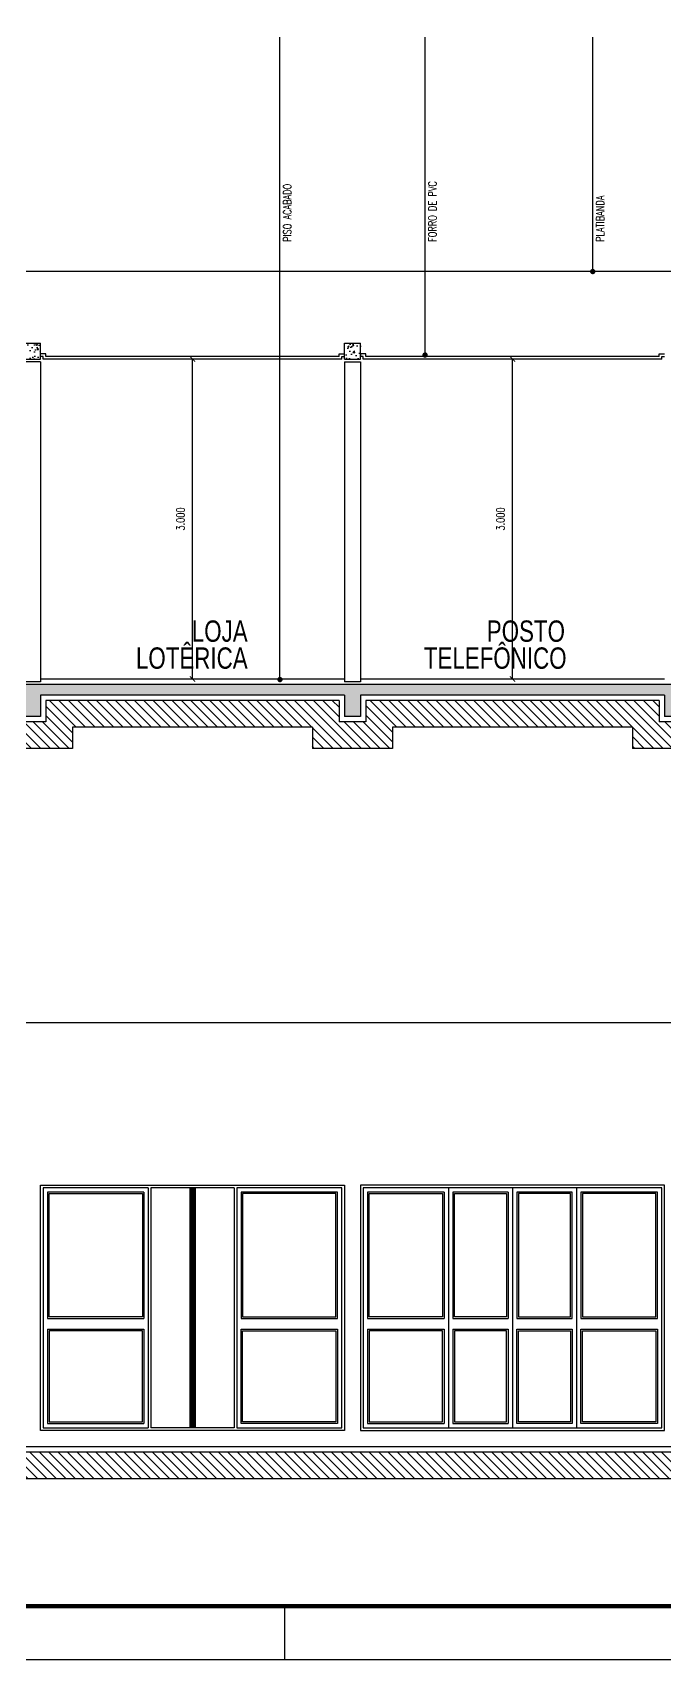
# Model space of a CAD drawing. Extents: x 231.8 to 328.5, y 64.7 to 125.7.
# Drawn here: x 242.7 to 248.63, y 97.18 to 112.43 of the extents above; entities that cross this region are included whole.
import ezdxf

# ---------------------------------------------------------------- set-up
doc = ezdxf.new("R2010")
doc.units = 0
doc.header["$LTSCALE"] = 0.1
doc.header["$MEASUREMENT"] = 0
doc.header["$PDMODE"] = 3
doc.layers.get('0').update_dxf_attribs({"linetype": 'CONTINUOUS'})
doc.layers.get('DEFPOINTS').update_dxf_attribs({"linetype": 'CONTINUOUS'})
for name, color, linetype in [('ALVENARIA', 5, 'CONTINUOUS'), ('ATERRO', 250, 'CONTINUOUS'), ('CONTRAPISO', 64, 'CONTINUOUS'), ('CONTRAPISO1', 7, 'CONTINUOUS'), ('COTAS', 1, 'CONTINUOUS'), ('ELEVAÇÃO', 70, 'CONTINUOUS'), ('ESQUADRIA', 250, 'CONTINUOUS'), ('FORRO_PVC', 251, 'CONTINUOUS'), ('INDIC', 1, 'CONTINUOUS'), ('PISO', 250, 'CONTINUOUS'), ('PRANCHA', 15, 'CONTINUOUS'), ('TEXTO_AMBIENTE', 250, 'CONTINUOUS'), ('TEXTO_PISO_ÁREA', 1, 'CONTINUOUS'), ('VIDRO', 140, 'CONTINUOUS'), ('VISTA_CORTE', 2, 'CONTINUOUS')]:
    doc.layers.add(name, color=color, linetype=linetype)
doc.styles.add('STYLE1', font='romans.shx', dxfattribs={"width": 0.75, "height": 0.075})
doc.styles.add('STYLE3', font='arial.ttf', dxfattribs={"width": 0.75, "height": 0.2})
doc.dimstyles.get("Standard").update_dxf_attribs({"dimtxt": 0.18, "dimasz": 0.18, "dimexe": 0.18, "dimexo": 0.0625, "dimgap": 0.09, "dimtad": 0, "dimtih": 1, "dimtoh": 1, "dimdec": 4, "dimzin": 0, "dimdsep": 46, "dimtxsty": 'Standard', "dimcen": 0.09, "dimadec": 0, "dimazin": 0, "dimtfac": 1, "dimtdec": 4, "dimtofl": 0, "dimtmove": 0, "dimatfit": 3, "dimfxl": 1, "dimtolj": 1, "dimtzin": 0, "dimarcsym": 0})
pattern_1 = [(130, (465.72951, 14.64419), (-0.143452037, -0.012550427), [0.015, -0.165]), (185, (465.7295, 14.64419), (0.02775027, 0.15043843), [0.012, -0.132]), (79.5486, (465.71755, 14.64314), (-0.11570188, 0.13788791), [0.01274804, -0.14022842]), (133.8158, (465.7295, 14.68419), (-0.21344821, -0.0331038), [0.0225, -0.2475]), (83.3644, (465.71172, 14.68143), (-0.18693254, 0.19482357), [0.01912206, -0.2103426]), (188.8158, (465.7295, 14.68419), (-0.18693239, 0.19482372), [0.018, -0.198]), (159, (465.70951, 14.67419), (-0.11938141, -0.08052378), [0.015, -0.165]), (214, (465.7095, 14.67419), (-0.04866307, 0.14503001), [0.012, -0.132]), (108.5486, (465.69956, 14.66747), (-0.168044526, 0.0645061), [0.01274804, -0.14022842]), (142.5, (465.729507, 14.644185), (-0.002431971, 0.066578771), [0, -0.1304, 0, -0.134, 0, -0.1325]), (172.5, (465.72951, 14.644185), (-0.052613907, 0.078882342), [0, -0.0764, 0, -0.1274, 0, -0.0505]), (212.5, (465.774107, 14.644185), (-0.106764487, -0.004510974), [0, -0.05, 0, -0.156, 0, -0.207]), (222.5, (465.79411, 14.644185), (-0.116637234, 0.020020996), [0, -0.065, 0, -0.1036, 0, -0.147])]
pattern_2 = [(50, (0, 0), (0.143452037, -0.012550427), [0.015, -0.165]), (355, (0, 0), (-0.02775027, 0.15043843), [0.012, -0.132]), (100.4514, (0.01195, -0.00105), (0.115701876, 0.13788791), [0.01274804, -0.14022842]), (46.1842, (0, 0.04), (0.21344821, -0.0331038), [0.0225, -0.2475]), (96.6356, (0.01779, 0.03724), (0.18693254, 0.19482357), [0.01912206, -0.2103426]), (351.1842, (0, 0.04), (0.18693239, 0.19482372), [0.018, -0.198]), (21, (0.02, 0.03), (0.11938141, -0.08052378), [0.015, -0.165]), (326, (0.02, 0.03), (0.04866307, 0.14503001), [0.012, -0.132]), (71.4514, (0.02995, 0.02329), (0.168044526, 0.0645061), [0.01274804, -0.14022842]), (37.5, (0, 0), (0.002431971, 0.066578771), [0, -0.1304, 0, -0.134, 0, -0.1325]), (7.5, (0, 0), (0.052613907, 0.078882342), [0, -0.0764, 0, -0.1274, 0, -0.0505]), (327.5, (-0.0446, 0), (0.106764487, -0.004510974), [0, -0.05, 0, -0.156, 0, -0.207]), (317.5, (-0.0646, 0), (0.116637234, 0.020020996), [0, -0.065, 0, -0.1036, 0, -0.147])]

# ---------------------------------------------------------------- blocks, each defined once
blk = doc.blocks.new('_ARCHTICK')
at = {"color": 0, "linetype": 'ByBlock', "const_width": 0.15}
blk.add_lwpolyline([(-0.5, -0.5), (0.5, 0.5)], dxfattribs=at)
blk = doc.blocks.new('*D72')
at = {"color": 1, "linetype": 'ByBlock'}
blk.add_line((244.204, 106.366), (244.204, 109.366), dxfattribs=at)
at = {"layer": 'DEFPOINTS', "color": 0, "linetype": 'ByBlock'}
for p in [(244.204, 109.366), (244.204, 109.366), (244.204, 106.366)]:
    blk.add_point(p, dxfattribs=at)
at = {"color": 1, "linetype": 'ByBlock', "xscale": 0.05, "yscale": 0.05, "zscale": 0.05}
for p, rotation in [((244.204, 109.366), 90), ((244.204, 106.366), 270)]:
    blk.add_blockref('_ARCHTICK', p, dxfattribs=dict(at, rotation=rotation))
at = {"color": 60, "linetype": 'ByBlock', "insert": (244.092, 107.866), "char_height": 0.075, "attachment_point": 5, "rotation": 90, "style": 'STYLE1'}
blk.add_mtext('\\A1;3.000', dxfattribs=at)
blk = doc.blocks.new('*D71')
at = {"color": 1, "linetype": 'ByBlock'}
blk.add_line((247.204, 106.366), (247.204, 109.366), dxfattribs=at)
at = {"layer": 'DEFPOINTS', "color": 0, "linetype": 'ByBlock'}
for p in [(247.204, 109.366), (247.204, 109.366), (247.204, 106.366)]:
    blk.add_point(p, dxfattribs=at)
at = {"color": 1, "linetype": 'ByBlock', "xscale": 0.05, "yscale": 0.05, "zscale": 0.05}
for p, rotation in [((247.204, 109.366), 90), ((247.204, 106.366), 270)]:
    blk.add_blockref('_ARCHTICK', p, dxfattribs=dict(at, rotation=rotation))
at = {"color": 60, "linetype": 'ByBlock', "insert": (247.092, 107.866), "char_height": 0.075, "attachment_point": 5, "rotation": 90, "style": 'STYLE1'}
blk.add_mtext('\\A1;3.000', dxfattribs=at)

msp = doc.modelspace()

# ---------------------------------------------------------------- hatches: boundary and pattern name
at = {"layer": 'ATERRO'}
h = msp.add_hatch(dxfattribs=at)
h.set_pattern_fill('ANSI31', color=256, scale=0.5, style=0)
h.set_pattern_definition([(135, (465.729507, 14.644185), (0.044194174, 0.044194174), [])])
h.paths.add_polyline_path([(242.3291, 105.9155), (239.2791, 105.9155), (239.2791, 105.7155), (238.5291, 105.7155), (238.5291, 105.9155), (235.4791, 105.9155), (235.4791, 105.7155), (234.7291, 105.7155), (234.7291, 106.0655), (233.9791, 106.0655), (233.9791, 106.3155), (234.9791, 106.3155), (234.9791, 105.9655), (235.2291, 105.9655), (235.2291, 106.1655), (238.7791, 106.1655), (238.7791, 105.9655), (239.0291, 105.9655), (239.0291, 106.1655), (242.5791, 106.1655), (242.5791, 105.9655), (242.8291, 105.9655), (242.8291, 106.1655), (245.5791, 106.1655), (245.5791, 105.9655), (245.8291, 105.9655), (245.8291, 106.1655), (248.5791, 106.1655), (248.5791, 105.9655), (248.8291, 105.9655), (248.8291, 106.1655), (251.5791, 106.1655), (251.5791, 105.9655), (251.8291, 105.9655), (251.8291, 106.3155), (252.8291, 106.3155), (252.8291, 106.0655), (252.0791, 106.0655), (252.0791, 105.7155), (251.3291, 105.7155), (251.3291, 105.9155), (249.0791, 105.9155), (249.0791, 105.7155), (248.3291, 105.7155), (248.3291, 105.9155), (246.0791, 105.9155), (246.0791, 105.7155), (245.3291, 105.7155), (245.3291, 105.9155), (243.0791, 105.9155), (243.0791, 105.7155), (242.3291, 105.7155)])
h = msp.add_hatch(dxfattribs=at)
h.set_pattern_fill('ANSI31', color=256, scale=0.5, style=0)
h.set_pattern_definition([(135, (462.47073, 15.976734), (0.044194174, 0.044194174), [])])
h.paths.add_polyline_path([(234.0291, 99.1225), (234.0291, 98.8725), (252.7791, 98.8725), (252.7791, 99.1225)])
at = {"layer": 'CONTRAPISO1'}
h = msp.add_hatch(dxfattribs=at)
h.set_pattern_fill('AR-CONC', color=256, scale=0.02, style=0)
h.set_pattern_definition(pattern_2)
h.paths.add_polyline_path([(242.7791, 109.5155), (242.6291, 109.5155), (242.6291, 109.3655), (242.7791, 109.3655)])
h = msp.add_hatch(dxfattribs=at)
h.set_pattern_fill('AR-CONC', color=256, scale=0.02, style=0)
h.set_pattern_definition(pattern_2)
h.paths.add_polyline_path([(245.7791, 109.5155), (245.6291, 109.5155), (245.6291, 109.3655), (245.7791, 109.3655)])
h = msp.add_hatch(dxfattribs=at)
h.set_pattern_fill('AR-CONC', color=256, scale=0.02, style=0)
h.set_pattern_definition(pattern_1)
h.paths.add_polyline_path([(242.6291, 106.2155), (238.9791, 106.2155), (238.9791, 106.0155), (238.8291, 106.0155), (238.8291, 106.2155), (235.1791, 106.2155), (235.1791, 106.0155), (235.0291, 106.0155), (235.0291, 106.3155), (243.4041, 106.3155), (243.4041, 106.2155), (242.7791, 106.2155), (242.7791, 106.0155), (242.6291, 106.0155)])
h = msp.add_hatch(dxfattribs=at)
h.set_pattern_fill('AR-CONC', color=256, scale=0.02, style=0)
h.set_pattern_definition(pattern_1)
h.paths.add_polyline_path([(243.4041, 106.3155), (247.7358, 106.3155), (247.7358, 106.2155), (245.7791, 106.2155), (245.7791, 106.0155), (245.6291, 106.0155), (245.6291, 106.2155), (243.4041, 106.2155)])
h = msp.add_hatch(dxfattribs=at)
h.set_pattern_fill('AR-CONC', color=256, scale=0.02, style=0)
h.set_pattern_definition(pattern_1)
h.paths.add_polyline_path([(248.6291, 106.2155), (247.7358, 106.2155), (247.7358, 106.3155), (251.7791, 106.3155), (251.7791, 106.0155), (251.6291, 106.0155), (251.6291, 106.2155), (248.7791, 106.2155), (248.7791, 106.0155), (248.6291, 106.0155)])

# ---------------------------------------------------------------- linework, layer by layer
msp.add_line((244.2052, 99.3475), (244.2027, 99.3475))
at = {"layer": 'ALVENARIA'}
for p, q in [((242.7791, 109.3405), (242.6291, 109.3405)), ((242.7791, 109.3405), (242.7791, 106.3405)), ((245.6291, 109.3405), (245.6291, 106.3405)), ((245.6291, 109.3405), (245.7791, 109.3405)), ((245.7791, 109.3405), (245.7791, 106.3405)), ((242.7791, 106.3405), (242.6291, 106.3405)), ((245.7791, 106.3405), (245.6291, 106.3405))]:
    msp.add_line(p, q, dxfattribs=at)
at = {"layer": 'ATERRO'}
for p, q in [((242.8291, 106.1655), (242.8291, 105.9655)), ((245.5791, 106.1655), (242.8291, 106.1655)), ((245.5791, 106.1655), (245.5791, 105.9655)), ((245.8291, 106.1655), (245.8291, 105.9655)), ((248.5791, 106.1655), (245.8291, 106.1655)), ((248.5791, 106.1655), (248.5791, 105.9655)), ((242.8291, 105.9655), (242.5791, 105.9655)), ((243.0791, 105.9155), (243.0791, 105.7155)), ((245.3291, 105.9155), (243.0791, 105.9155)), ((245.3291, 105.9155), (245.3291, 105.7155)), ((245.8291, 105.9655), (245.5791, 105.9655)), ((246.0791, 105.9155), (246.0791, 105.7155)), ((248.3291, 105.9155), (246.0791, 105.9155)), ((248.3291, 105.9155), (248.3291, 105.7155)), ((248.8291, 105.9655), (248.5791, 105.9655)), ((243.0791, 105.7155), (242.3291, 105.7155)), ((246.0791, 105.7155), (245.3291, 105.7155)), ((249.0791, 105.7155), (248.3291, 105.7155)), ((234.0291, 99.1225), (252.7791, 99.1225)), ((234.0291, 98.8725), (252.7791, 98.8725))]:
    msp.add_line(p, q, dxfattribs=at)
at = {"layer": 'CONTRAPISO'}
for p, q in [((242.6291, 109.5155), (242.7791, 109.5155)), ((242.7791, 109.3655), (242.7791, 109.5155)), ((245.6291, 109.3655), (245.6291, 109.5155)), ((245.6291, 109.5155), (245.7791, 109.5155)), ((245.7791, 109.3655), (245.7791, 109.5155)), ((242.6291, 109.3655), (242.7791, 109.3655)), ((245.6291, 109.3655), (245.7791, 109.3655)), ((251.7791, 106.3155), (235.0291, 106.3155)), ((245.6291, 106.2155), (242.7791, 106.2155)), ((242.7791, 106.2155), (242.7791, 106.0155)), ((245.6291, 106.2155), (245.6291, 106.0155)), ((245.7791, 106.2155), (245.7791, 106.0155)), ((248.6291, 106.2155), (245.7791, 106.2155)), ((248.6291, 106.2155), (248.6291, 106.0155)), ((242.7791, 106.0155), (242.6291, 106.0155)), ((245.7791, 106.0155), (245.6291, 106.0155)), ((248.7791, 106.0155), (248.6291, 106.0155))]:
    msp.add_line(p, q, dxfattribs=at)
at = {"layer": 'ELEVAÇÃO'}
for p, q in [((251.7791, 103.1425), (235.0291, 103.1425)), ((242.7791, 101.6225), (245.6291, 101.6225)), ((242.7791, 99.3225), (242.7791, 101.6225)), ((245.6291, 101.6225), (245.6291, 99.3225)), ((245.7791, 101.6225), (245.7791, 99.3225)), ((248.6291, 101.6225), (245.7791, 101.6225)), ((248.6291, 99.3225), (248.6291, 101.6225)), ((245.6291, 99.3225), (242.7791, 99.3225)), ((245.7791, 99.3225), (248.6291, 99.3225)), ((235.0291, 99.1725), (251.7791, 99.1725))]:
    msp.add_line(p, q, dxfattribs=at)
at = {"layer": 'ESQUADRIA'}
for p, q in [((243.7889, 101.5975), (242.8041, 101.5975)), ((242.8041, 101.5975), (242.8041, 99.3475)), ((243.7889, 101.5975), (243.7889, 99.3475)), ((244.1777, 101.5975), (244.1777, 99.3475)), ((244.1785, 101.5975), (244.1785, 99.3475)), ((244.1793, 101.5975), (244.1793, 99.3475)), ((244.1806, 101.5975), (244.1806, 99.3475)), ((244.1831, 101.5975), (244.1831, 99.3475)), ((244.1879, 101.5975), (244.1879, 99.3475)), ((244.195, 101.5975), (244.195, 99.3475)), ((244.2128, 101.5975), (244.2128, 99.3475)), ((244.2199, 101.5975), (244.2199, 99.3475)), ((244.2247, 101.5975), (244.2247, 99.3475)), ((244.2272, 101.5975), (244.2272, 99.3475)), ((244.2285, 101.5975), (244.2285, 99.3475)), ((244.2293, 101.5975), (244.2293, 99.3475)), ((244.2302, 101.5975), (244.2302, 99.3475)), ((245.6041, 101.5975), (244.6189, 101.5975)), ((244.6189, 101.5975), (244.6189, 99.3475)), ((245.6041, 99.3475), (245.6041, 101.5975)), ((245.8041, 101.5975), (245.8041, 99.3475)), ((248.6041, 101.5975), (245.8041, 101.5975)), ((246.6041, 101.5975), (246.6041, 99.3475)), ((247.2041, 101.5975), (247.2041, 99.3475)), ((247.8041, 101.5975), (247.8041, 99.3475)), ((248.6041, 99.3475), (248.6041, 101.5975)), ((243.7489, 101.5575), (242.8441, 101.5575)), ((242.8441, 101.5575), (242.8441, 100.3725)), ((243.7489, 101.5575), (243.7489, 100.3725)), ((245.5641, 101.5575), (244.6589, 101.5575)), ((244.6589, 101.5575), (244.6589, 100.3725)), ((245.5641, 100.3725), (245.5641, 101.5575)), ((246.5641, 101.5575), (245.8441, 101.5575)), ((245.8441, 101.5575), (245.8441, 100.3725)), ((246.5641, 101.5575), (246.5641, 100.3725)), ((247.1641, 101.5575), (246.6441, 101.5575)), ((246.6441, 101.5575), (246.6441, 100.3725)), ((247.1641, 101.5575), (247.1641, 100.3725)), ((247.7641, 101.5575), (247.2441, 101.5575)), ((247.2441, 101.5575), (247.2441, 100.3725)), ((247.7641, 100.3725), (247.7641, 101.5575)), ((248.5641, 101.5575), (247.8441, 101.5575)), ((247.8441, 101.5575), (247.8441, 100.3725)), ((248.5641, 100.3725), (248.5641, 101.5575)), ((242.8441, 100.3725), (243.7489, 100.3725)), ((244.6589, 100.3725), (245.5641, 100.3725)), ((245.8441, 100.3725), (246.5641, 100.3725)), ((246.6441, 100.3725), (247.1641, 100.3725)), ((247.2441, 100.3725), (247.7641, 100.3725)), ((247.8441, 100.3725), (248.5641, 100.3725)), ((242.8441, 100.2725), (243.7489, 100.2725)), ((242.8441, 100.2725), (242.8441, 99.3875)), ((243.7489, 100.2725), (243.7489, 99.3875)), ((244.6589, 99.3875), (244.6589, 100.2725)), ((244.6589, 100.2725), (245.5641, 100.2725)), ((245.5641, 100.2725), (245.5641, 99.3875)), ((245.8441, 100.2725), (245.8441, 99.3875)), ((245.8441, 100.2725), (246.5641, 100.2725)), ((246.5641, 100.2725), (246.5641, 99.3875)), ((246.6441, 100.2725), (247.1641, 100.2725)), ((246.6441, 100.2725), (246.6441, 99.3875)), ((247.1641, 100.2725), (247.1641, 99.3875)), ((247.2441, 100.2725), (247.7641, 100.2725)), ((247.2441, 99.3875), (247.2441, 100.2725)), ((247.7641, 100.2725), (247.7641, 99.3875)), ((247.8441, 100.2725), (248.5641, 100.2725)), ((247.8441, 99.3875), (247.8441, 100.2725)), ((248.5641, 100.2725), (248.5641, 99.3875)), ((242.8041, 99.3475), (243.7889, 99.3475)), ((242.8441, 99.3875), (243.7489, 99.3875)), ((244.6189, 99.3475), (245.6041, 99.3475)), ((245.5641, 99.3875), (244.6589, 99.3875)), ((245.8041, 99.3475), (248.6041, 99.3475)), ((245.8441, 99.3875), (246.5641, 99.3875)), ((246.6441, 99.3875), (247.1641, 99.3875)), ((247.7641, 99.3875), (247.2441, 99.3875)), ((248.5641, 99.3875), (247.8441, 99.3875))]:
    msp.add_line(p, q, dxfattribs=at)
at = {"layer": 'FORRO_PVC'}
for p, q in [((242.8291, 109.4155), (242.7791, 109.4155)), ((242.8041, 109.3905), (242.7791, 109.3905)), ((242.8041, 109.3655), (242.8041, 109.3905)), ((245.6041, 109.3655), (242.8041, 109.3655)), ((242.8291, 109.3905), (242.8291, 109.4155)), ((245.5791, 109.3905), (242.8291, 109.3905)), ((245.5791, 109.4155), (245.6291, 109.4155)), ((245.5791, 109.3905), (245.5791, 109.4155)), ((245.6041, 109.3905), (245.6291, 109.3905)), ((245.6041, 109.3655), (245.6041, 109.3905)), ((245.8291, 109.4155), (245.7791, 109.4155)), ((245.8041, 109.3905), (245.7791, 109.3905)), ((245.8041, 109.3655), (245.8041, 109.3905)), ((248.6041, 109.3655), (245.8041, 109.3655)), ((245.8291, 109.3905), (245.8291, 109.4155)), ((248.5791, 109.3905), (245.8291, 109.3905)), ((248.5791, 109.4155), (248.6291, 109.4155)), ((248.5791, 109.3905), (248.5791, 109.4155)), ((248.6041, 109.3905), (248.6291, 109.3905)), ((248.6041, 109.3655), (248.6041, 109.3905))]:
    msp.add_line(p, q, dxfattribs=at)
at = {"layer": 'INDIC'}
for p, q in [((245.0243, 106.361), (245.0243, 112.3814)), ((246.3844, 109.403), (246.3844, 112.3814)), ((247.9567, 110.1855), (247.9567, 112.3814))]:
    msp.add_line(p, q, dxfattribs=at)
at = {"layer": 'INDIC', "const_width": 0.025}
for points in [[(247.9692, 110.1855, -1), (247.9442, 110.1855, -1)], [(246.3969, 109.403, -1), (246.3719, 109.403, -1)], [(245.0368, 106.361, -1), (245.0118, 106.361, -1)]]:
    msp.add_lwpolyline(points, format="xyb", close=True, dxfattribs=at)
at = {"layer": 'PISO'}
for p, q in [((245.6291, 106.3655), (242.7791, 106.3655)), ((248.6291, 106.3655), (245.7791, 106.3655))]:
    msp.add_line(p, q, dxfattribs=at)
at = {"layer": 'PRANCHA', "color": 250}
for p, q in [((245.0677, 97.6761), (245.0677, 97.1761)), ((231.8177, 97.1761), (273.5677, 97.1761))]:
    msp.add_line(p, q, dxfattribs=at)
at = {"layer": 'PRANCHA', "color": 250, "const_width": 0.04}
msp.add_lwpolyline([(273.0677, 125.1761), (233.0677, 125.1761), (233.0677, 97.6761), (273.0677, 97.6761), (273.0677, 125.1761)], dxfattribs=at)
at = {"layer": 'VIDRO'}
for p, q in [((243.8139, 101.5975), (243.8139, 99.3475)), ((244.5939, 101.5975), (243.8139, 101.5975)), ((244.2027, 101.5975), (244.2027, 99.3475)), ((244.2052, 101.5975), (244.2052, 99.3475)), ((244.5939, 101.5975), (244.5939, 99.3475)), ((242.8591, 101.5425), (243.7339, 101.5425)), ((242.8591, 100.3875), (242.8591, 101.5425)), ((243.7339, 101.5425), (243.7339, 100.3875)), ((245.5491, 101.5425), (244.6739, 101.5425)), ((244.6739, 101.5425), (244.6739, 100.3875)), ((245.5491, 100.3875), (245.5491, 101.5425)), ((245.8591, 101.5425), (246.5491, 101.5425)), ((245.8591, 100.3875), (245.8591, 101.5425)), ((246.5491, 101.5425), (246.5491, 100.3875)), ((246.6591, 101.5425), (247.1491, 101.5425)), ((246.6591, 100.3875), (246.6591, 101.5425)), ((247.1491, 101.5425), (247.1491, 100.3875)), ((247.7491, 101.5425), (247.2591, 101.5425)), ((247.2591, 101.5425), (247.2591, 100.3875)), ((247.7491, 100.3875), (247.7491, 101.5425)), ((248.5491, 101.5425), (247.8591, 101.5425)), ((247.8591, 101.5425), (247.8591, 100.3875)), ((248.5491, 100.3875), (248.5491, 101.5425)), ((243.7339, 100.3875), (242.8591, 100.3875)), ((244.6739, 100.3875), (245.5491, 100.3875)), ((246.5491, 100.3875), (245.8591, 100.3875)), ((247.1491, 100.3875), (246.6591, 100.3875)), ((247.2591, 100.3875), (247.7491, 100.3875)), ((247.8591, 100.3875), (248.5491, 100.3875)), ((243.7339, 100.2575), (242.8591, 100.2575)), ((242.8591, 100.2575), (242.8591, 99.4025)), ((243.7339, 99.4025), (243.7339, 100.2575)), ((244.6739, 99.4025), (244.6739, 100.2575)), ((244.6739, 100.2575), (245.5491, 100.2575)), ((245.5491, 100.2575), (245.5491, 99.4025)), ((245.8591, 100.2575), (245.8591, 99.4025)), ((246.5491, 100.2575), (245.8591, 100.2575)), ((246.5491, 99.4025), (246.5491, 100.2575)), ((246.6591, 100.2575), (246.6591, 99.4025)), ((247.1491, 100.2575), (246.6591, 100.2575)), ((247.1491, 99.4025), (247.1491, 100.2575)), ((247.2591, 100.2575), (247.7491, 100.2575)), ((247.2591, 99.4025), (247.2591, 100.2575)), ((247.7491, 100.2575), (247.7491, 99.4025)), ((247.8591, 100.2575), (248.5491, 100.2575)), ((247.8591, 99.4025), (247.8591, 100.2575)), ((248.5491, 100.2575), (248.5491, 99.4025)), ((242.8591, 99.4025), (243.7339, 99.4025)), ((244.5939, 99.3475), (243.8139, 99.3475)), ((245.5491, 99.4025), (244.6739, 99.4025)), ((245.8591, 99.4025), (246.5491, 99.4025)), ((246.6591, 99.4025), (247.1491, 99.4025)), ((247.7491, 99.4025), (247.2591, 99.4025)), ((248.5491, 99.4025), (247.8591, 99.4025))]:
    msp.add_line(p, q, dxfattribs=at)
at = {"layer": 'VISTA_CORTE'}
msp.add_line((251.6291, 110.1855), (235.1791, 110.1855), dxfattribs=at)

# ---------------------------------------------------------------- texts
at = {"layer": 'TEXTO_AMBIENTE', "style": 'STYLE3', "width": 0.75}
for s, p in [('LOJA', (244.1974, 106.715)), ('POSTO', (246.963, 106.715)), ('LOTÊRICA', (243.6735, 106.4623)), ('TELEFÔNICO', (246.3726, 106.4623))]:
    msp.add_text(s, height=0.2, dxfattribs=at).set_placement(p)
at = {"layer": 'TEXTO_PISO_ÁREA', "style": 'STYLE1', "width": 0.75}
for s, p in [('FORRO DE PVC', (246.4906, 110.4632)), ('PISO ACABADO', (245.1304, 110.4632)), ('PLATIBANDA', (248.0628, 110.4632))]:
    msp.add_text(s, height=0.075, rotation=90, dxfattribs=at).set_placement(p)

# ---------------------------------------------------------------- dimensions: what is measured, and where the dimension line sits
at = {"layer": 'COTAS'}
for base, p1, p2, picture, middle in [((244.2041, 109.3655), (244.2041, 106.3655), (244.2041, 109.3655), '*D72', (244.0916, 107.8655)), ((247.2041, 109.3655), (247.2041, 106.3655), (247.2041, 109.3655), '*D71', (247.0916, 107.8655))]:
    dim = msp.add_linear_dim(base=base, p1=p1, p2=p2, angle=270, dimstyle='Standard', override={"dimtxt": 0.075, "dimasz": 0.05, "dimexe": 0.1, "dimexo": 0.1, "dimgap": 0.075, "dimtad": 1, "dimtih": 0, "dimtoh": 0, "dimdec": 3, "dimtxsty": 'STYLE1', "dimblk1": 'ARCHTICK', "dimblk2": 'ARCHTICK', "dimsah": 1, "dimcen": 0, "dimclrd": 1, "dimclre": 1, "dimclrt": 60, "dimtdec": 3, "dimtofl": 1}, dxfattribs=at)
    dim.commit()
    dim.dimension.update_dxf_attribs({"geometry": picture, "text_midpoint": middle})

doc.saveas('drawing.dxf')
